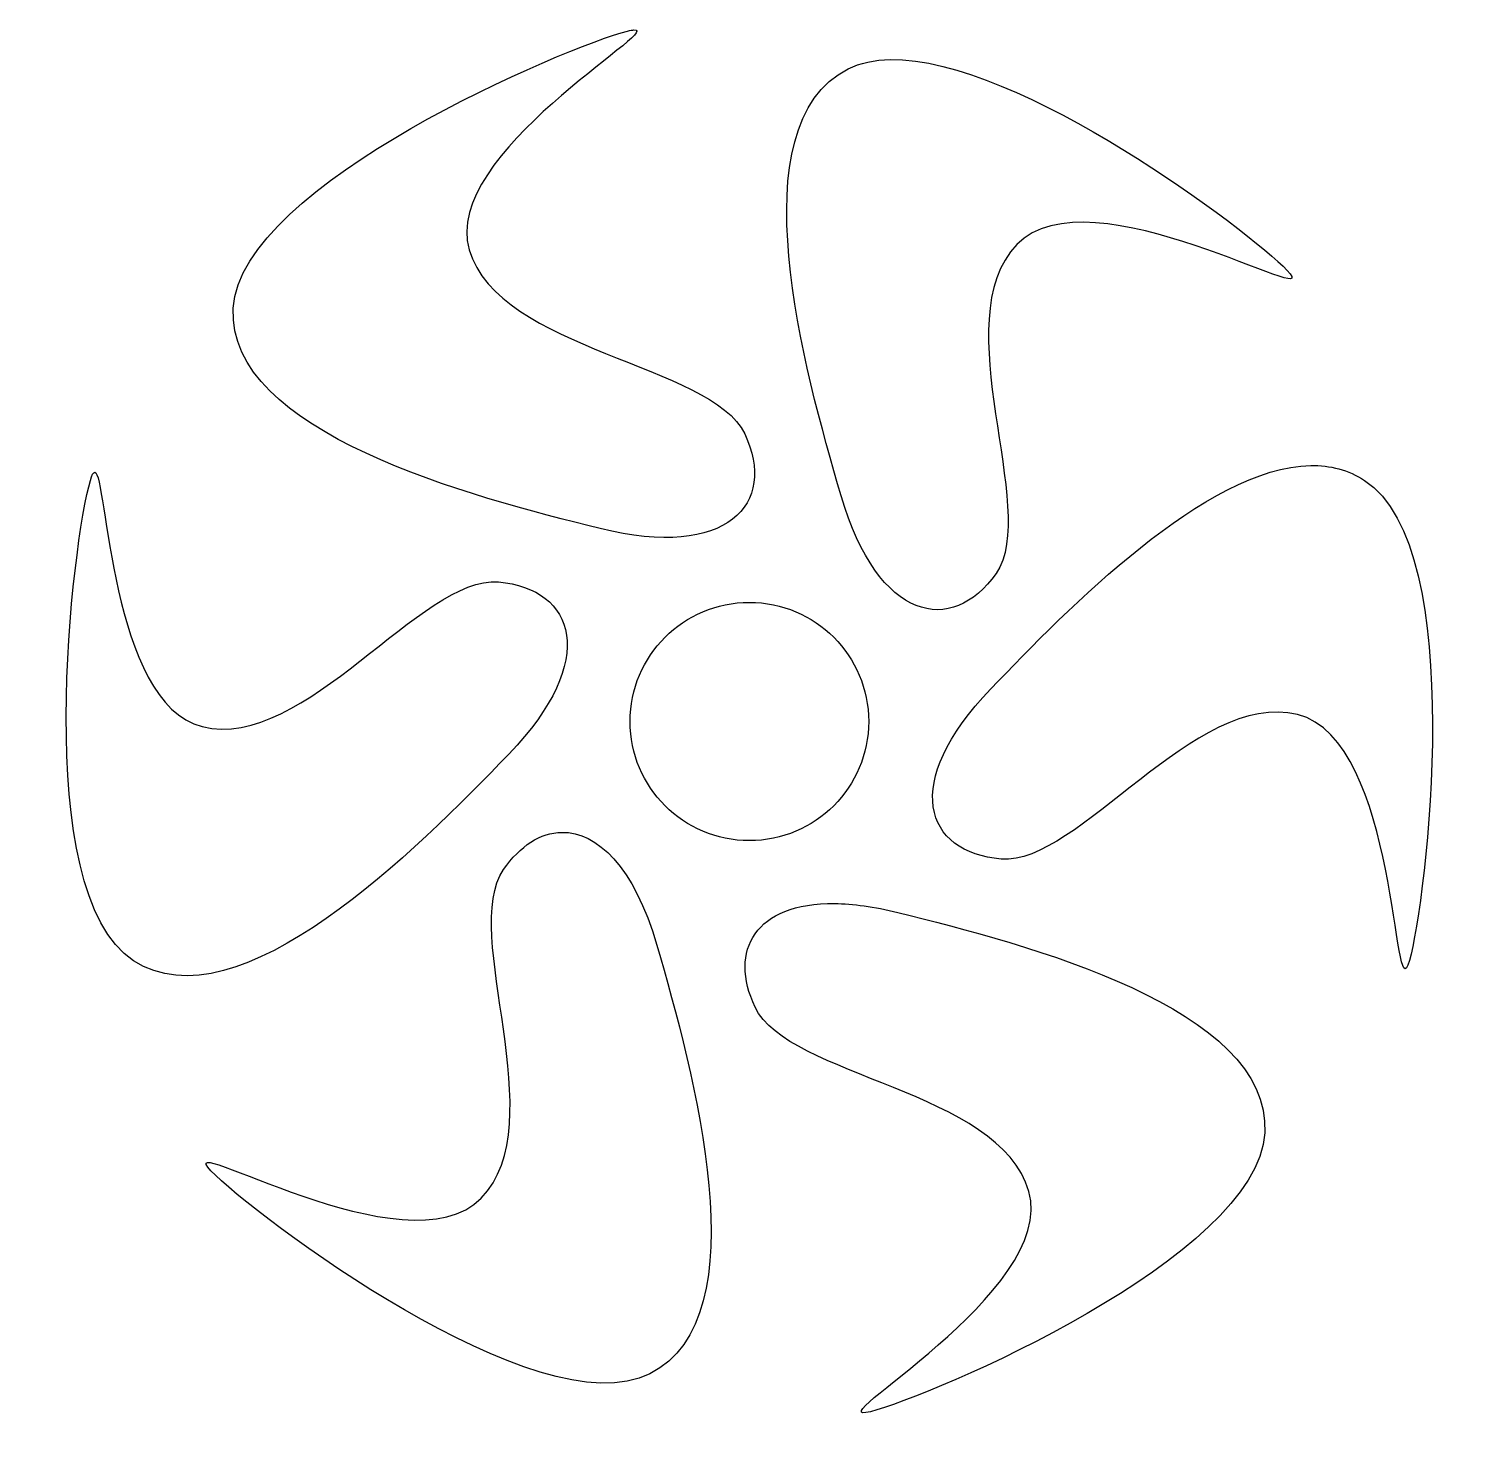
# Model space of a CAD drawing. Header units: centimetres. Extents: x -10.4 to 10.3, y -10.4 to 9.8.
import ezdxf

# ---------------------------------------------------------------- set-up
doc = ezdxf.new("R2010")
doc.units = ezdxf.units.CM
doc.header["$MEASUREMENT"] = 0
doc.layers.add('Layer 1', color=7, linetype='Continuous')

msp = doc.modelspace()

# ---------------------------------------------------------------- linework, layer by layer
at = {"layer": 'Layer 1'}
for points, knots in [([(-1.72045, 9.77749), (-1.74174, 9.77665), (-1.77189, 9.77146), (-1.81174, 9.76155), (-1.81174, 9.76155), (-1.81174, 9.76155), (-1.81183, 9.76155), (-1.81183, 9.76155), (-1.81183, 9.76155), (-2.6616, 9.55071), (-7.39424, 7.55954), (-7.49346, 5.76706), (-7.49346, 5.76706), (-7.59268, 3.9745), (-4.05104, 3.04402), (-2.2088, 2.59118), (-2.2088, 2.59118), (-0.36661, 2.1383), (0.34666, 2.95087), (-0.12473, 3.95574), (-0.12473, 3.95574), (-0.59617, 4.9606), (-3.67262, 5.15909), (-4.09442, 6.61055), (-4.09442, 6.61055), (-4.49637, 7.99395), (-1.28645, 9.79423), (-1.72045, 9.77736), (-1.72045, 9.77736), (-1.72045, 9.77736), (-1.72045, 9.77749), (-1.72045, 9.77749)], [0, 0, 0, 0, 0.11111111, 0.11111111, 0.11111111, 0.11111111, 0.22222222, 0.22222222, 0.22222222, 0.22222222, 0.33333333, 0.33333333, 0.33333333, 0.33333333, 0.44444444, 0.44444444, 0.44444444, 0.44444444, 0.55555556, 0.55555556, 0.55555556, 0.55555556, 0.66666667, 0.66666667, 0.66666667, 0.66666667, 0.77777778, 0.77777778, 0.77777778, 0.77777778, 1, 1, 1, 1]), ([(1.97317, 9.35075), (1.74538, 9.34679), (1.53968, 9.30453), (1.36397, 9.21569), (1.36397, 9.21569), (1.36397, 9.21569), (1.36397, 9.21577), (1.36397, 9.21577), (1.36397, 9.21577), (-0.24263, 8.40319), (0.73137, 4.88006), (1.26479, 3.06262), (1.26479, 3.06262), (1.79821, 1.24518), (2.86506, 1.04054), (3.49771, 1.9461), (3.49771, 1.9461), (4.13036, 2.85166), (2.74712, 5.59329), (3.79542, 6.68494), (3.79542, 6.68494), (4.84372, 7.77654), (8.29862, 5.68008), (7.69081, 6.31272), (7.69081, 6.31272), (7.14946, 6.87617), (3.82814, 9.38305), (1.97317, 9.35071), (1.97317, 9.35071), (1.97317, 9.35071), (1.97317, 9.35075), (1.97317, 9.35075)], [0, 0, 0, 0, 0.11111111, 0.11111111, 0.11111111, 0.11111111, 0.22222222, 0.22222222, 0.22222222, 0.22222222, 0.33333333, 0.33333333, 0.33333333, 0.33333333, 0.44444444, 0.44444444, 0.44444444, 0.44444444, 0.55555556, 0.55555556, 0.55555556, 0.55555556, 0.66666667, 0.66666667, 0.66666667, 0.66666667, 0.77777778, 0.77777778, 0.77777778, 0.77777778, 1, 1, 1, 1]), ([(-9.49062, 3.40186), (-9.5093, 3.40131), (-9.52941, 3.36505), (-9.55269, 3.28598), (-9.55269, 3.28598), (-9.80081, 2.44245), (-10.43965, -2.65), (-8.9324, -3.63623), (-8.9324, -3.63623), (-7.42515, -4.62254), (-4.83865, -2.02356), (-3.52368, -0.65896), (-3.52368, -0.65896), (-2.20876, 0.7056), (-2.56845, 1.72281), (-3.67253, 1.82212), (-3.67253, 1.82212), (-4.77657, 1.92147), (-6.46995, -0.62792), (-7.93993, -0.26195), (-7.93993, -0.26195), (-9.27218, 0.0697), (-9.31052, 3.40696), (-9.49061, 3.4019), (-9.49061, 3.4019), (-9.49061, 3.4019), (-9.49062, 3.40186), (-9.49062, 3.40186)], [0, 0, 0, 0, 0.125, 0.125, 0.125, 0.125, 0.25, 0.25, 0.25, 0.25, 0.375, 0.375, 0.375, 0.375, 0.5, 0.5, 0.5, 0.5, 0.625, 0.625, 0.625, 0.625, 0.75, 0.75, 0.75, 0.75, 1, 1, 1, 1]), ([(8.03186, 3.50036), (6.52823, 3.4786), (4.52758, 1.43527), (3.42332, 0.28387), (3.42332, 0.28387), (2.11443, -1.08069), (2.468, -2.07939), (3.57209, -2.17241), (3.57209, -2.17241), (4.67622, -2.26539), (6.3696, 0.27768), (7.83957, -0.0883), (7.83957, -0.0883), (9.30955, -0.45432), (9.21045, -4.4798), (9.45224, -3.63614), (9.45224, -3.63614), (9.69412, -2.79257), (10.31432, 2.30575), (8.8072, 3.28599), (8.8072, 3.28599), (8.57165, 3.43906), (8.31029, 3.50442), (8.03186, 3.50037), (8.03186, 3.50037), (8.03186, 3.50037), (8.03186, 3.50036), (8.03186, 3.50036)], [0, 0, 0, 0, 0.125, 0.125, 0.125, 0.125, 0.25, 0.25, 0.25, 0.25, 0.375, 0.375, 0.375, 0.375, 0.5, 0.5, 0.5, 0.5, 0.625, 0.625, 0.625, 0.625, 0.75, 0.75, 0.75, 0.75, 1, 1, 1, 1]), ([(-0.05722, 1.528), (-1.00672, 1.528), (-1.77641, 0.75919), (-1.77641, -0.18916), (-1.77641, -0.18916), (-1.77641, -1.13752), (-1.00672, -1.90624), (-0.05722, -1.90624), (-0.05722, -1.90624), (0.89223, -1.90624), (1.66197, -1.13752), (1.66197, -0.18916), (1.66197, -0.18916), (1.66197, 0.7592), (0.89224, 1.528), (-0.05722, 1.528)], [0, 0, 0, 0, 0.2, 0.2, 0.2, 0.2, 0.4, 0.4, 0.4, 0.4, 0.6, 0.6, 0.6, 0.6, 1, 1, 1, 1]), ([(-2.76053, -1.78683), (-3.06528, -1.79181), (-3.361, -1.97928), (-3.5982, -2.32122), (-3.5982, -2.32122), (-4.23085, -3.23302), (-2.86616, -5.97465), (-3.92078, -7.06006), (-3.92078, -7.06006), (-4.97523, -8.14555), (-8.4239, -6.0304), (-7.81605, -6.66313), (-7.81605, -6.66313), (-7.20824, -7.29586), (-3.09585, -10.4033), (-1.48929, -9.59085), (-1.48929, -9.59085), (0.11723, -8.77827), (-0.86276, -5.23026), (-1.39007, -3.41291), (-1.39007, -3.41291), (-1.71961, -2.27699), (-2.25262, -1.77848), (-2.76053, -1.78679), (-2.76053, -1.78679), (-2.76053, -1.78679), (-2.76053, -1.78683), (-2.76053, -1.78683)], [0, 0, 0, 0, 0.125, 0.125, 0.125, 0.125, 0.25, 0.25, 0.25, 0.25, 0.375, 0.375, 0.375, 0.375, 0.5, 0.5, 0.5, 0.5, 0.625, 0.625, 0.625, 0.625, 0.75, 0.75, 0.75, 0.75, 1, 1, 1, 1]), ([(1.17122, -2.81319), (0.02792, -2.80012), (-0.3588, -3.48956), (0.02425, -4.30606), (0.02425, -4.30606), (0.49569, -5.31092), (3.55354, -5.50321), (3.96915, -6.96083), (3.96915, -6.96083), (4.38476, -8.41845), (0.83679, -10.34751), (1.6866, -10.13663), (1.6866, -10.13663), (2.53628, -9.92579), (7.26896, -7.91606), (7.36819, -6.11731), (7.36819, -6.11731), (7.46741, -4.31859), (3.91948, -3.39436), (2.08345, -2.94156), (2.08345, -2.94156), (1.73919, -2.85663), (1.43508, -2.81615), (1.17123, -2.81316), (1.17123, -2.81316), (1.17123, -2.81316), (1.17122, -2.81319), (1.17122, -2.81319)], [0, 0, 0, 0, 0.125, 0.125, 0.125, 0.125, 0.25, 0.25, 0.25, 0.25, 0.375, 0.375, 0.375, 0.375, 0.5, 0.5, 0.5, 0.5, 0.625, 0.625, 0.625, 0.625, 0.75, 0.75, 0.75, 0.75, 1, 1, 1, 1])]:
    msp.add_open_spline(points, degree=3, knots=knots, dxfattribs=at)

doc.saveas('drawing.dxf')
